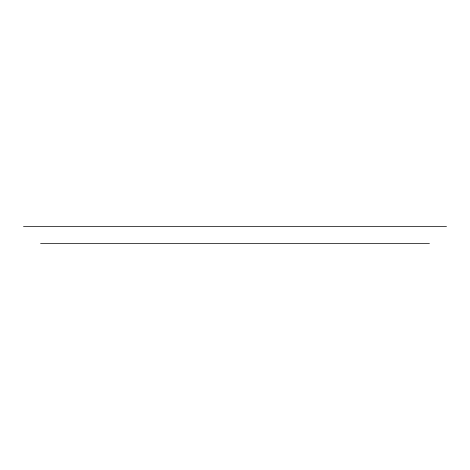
<?xml version="1.0" encoding="UTF-8"?>
<svg xmlns="http://www.w3.org/2000/svg" width="470" height="470" viewBox="0 0 470 470"><rect width="100%" height="100%" fill="white"/><g stroke="black" fill="none" stroke-linecap="round" stroke-linejoin="round"><path stroke-width="0.7" d="M23.5 226.47L446.5 226.47M40.567 243.53L429.433 243.53"/></g></svg>
